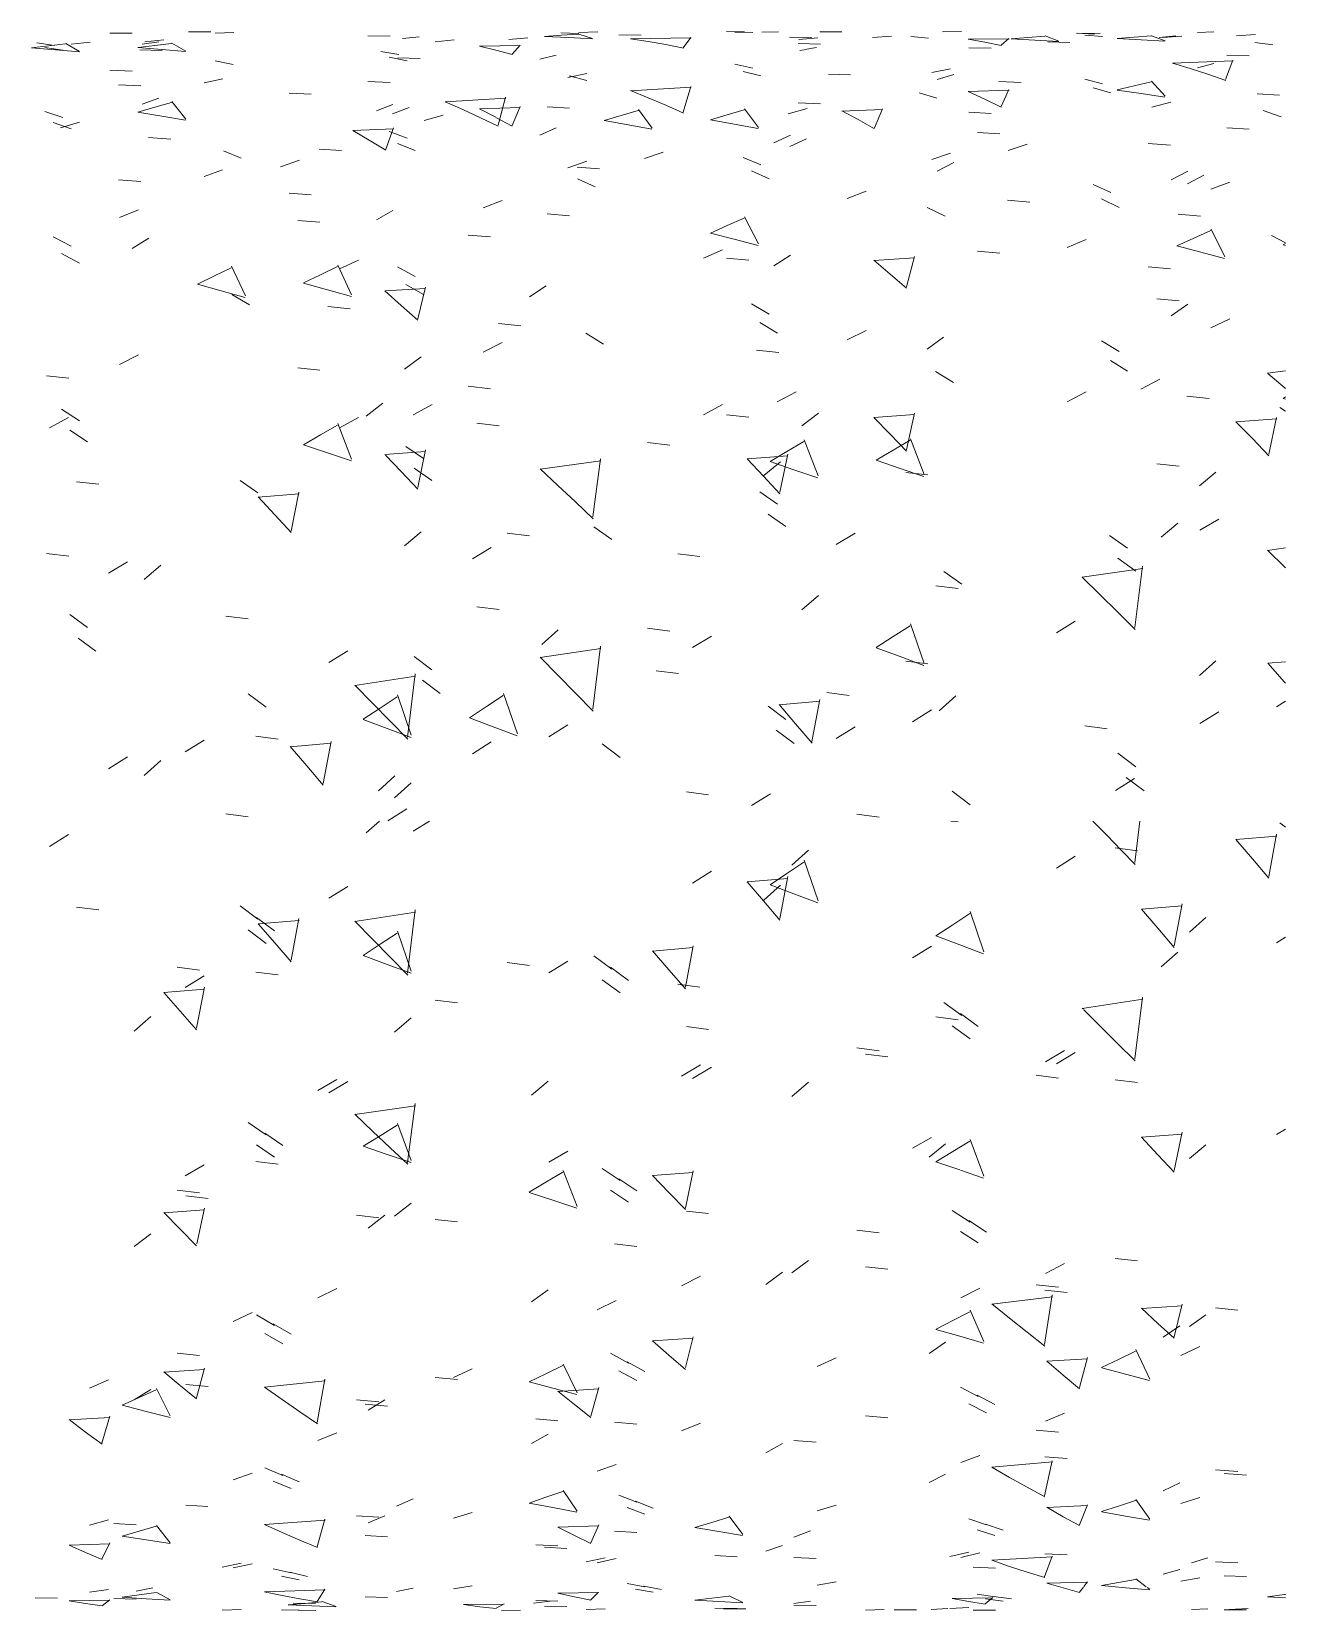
# Model space of a CAD drawing. Header units: inches. Extents: x -19229 to -222, y -6301 to 12387.
# Drawn here: x -19065.16 to -19059.27, y -55.83 to -48.42 of the extents above; entities that cross this region are included whole.
import ezdxf

# ---------------------------------------------------------------- set-up
doc = ezdxf.new("R2010")
doc.units = ezdxf.units.IN
doc.header["$MEASUREMENT"] = 0
doc.layers.add('A-WALL', color=113, linetype='Continuous', lineweight=9)
doc.layers.add('A-WALL-PATT', color=111, linetype='Continuous', lineweight=25)

# ---------------------------------------------------------------- blocks, each defined once
blk = doc.blocks.new('FP_2-DETAIL - PRECAST _ CONC_ - PLANK PERPENDICULAR TO WALL')
at = {"layer": 'A-WALL-PATT', "color": 55, "lineweight": 9}
for p, q in [((17187.5776, -52.2509), (17187.6823, -52.2645)), ((17186.0602, -52.3328), (17186.138, -52.2624)), ((17186.8965, -52.5501), (17186.9614, -52.7394)), ((17187.7011, -52.5393), (17187.8924, -52.5228)), ((17187.7011, -52.5386), (17187.7782, -52.6287)), ((17187.8921, -52.5142), (17187.8551, -52.7107)), ((17183.5466, -52.5775), (17183.6304, -52.6405)), ((17186.736, -52.6645), (17186.8156, -52.612)), ((17186.8156, -52.612), (17186.8952, -52.5593)), ((17187.7782, -52.6287), (17187.8553, -52.7186)), ((17187.9264, -52.6478), (17188.0042, -52.5779)), ((17186.7363, -52.665), (17186.8483, -52.7071)), ((17185.4058, -52.7351), (17185.483, -52.8246)), ((17185.4059, -52.7358), (17185.5971, -52.7195)), ((17185.5969, -52.7109), (17185.5599, -52.9058)), ((17186.8483, -52.7071), (17186.9604, -52.749)), ((17183.1735, -52.8118), (17183.2782, -52.8251)), ((17185.2087, -52.8118), (17185.2924, -52.8741)), ((17185.483, -52.8246), (17185.5601, -52.9136)), ((17183.1106, -52.9306), (17183.3019, -52.9145)), ((17183.3017, -52.906), (17183.2647, -53.0986)), ((17183.1106, -52.93), (17183.1877, -53.0184)), ((17184.3854, -52.9661), (17184.4901, -52.9793)), ((17182.9719, -53.1112), (17183.0497, -53.043)), ((17183.1877, -53.0184), (17183.2649, -53.1063)), ((17186.8517, -53.0293), (17186.9354, -53.0908)), ((17186.4064, -53.2199), (17186.5111, -53.2329)), ((17187.2503, -53.256), (17187.3394, -53.2025)), ((17185.5421, -53.3238), (17185.6311, -53.2706)), ((17183.8338, -53.391), (17183.9229, -53.3382)), ((17184.8381, -53.4124), (17184.9159, -53.3461)), ((17187.2075, -53.319), (17187.3122, -53.3319)), ((17183.5855, -53.5905), (17183.6693, -53.6486)), ((17186.7043, -53.7043), (17186.7821, -53.6402)), ((17184.9055, -53.8213), (17184.9851, -53.7739)), ((17184.9864, -53.7656), (17185.0513, -53.9348)), ((17185.2476, -53.8051), (17185.3314, -53.8615)), ((17183.2142, -53.8851), (17183.3189, -53.8971)), ((17184.8259, -53.8683), (17184.9055, -53.8213)), ((17184.8262, -53.8688), (17184.9382, -53.9062)), ((17184.9382, -53.9062), (17185.0503, -53.9433)), ((17184.0153, -53.9762), (17184.12, -53.988)), ((17184.0713, -54.0374), (17184.1492, -53.9766)), ((17186.8906, -54.0005), (17186.9744, -54.055)), ((17185.2272, -54.1111), (17185.3319, -54.1226)), ((17185.9375, -54.3013), (17186.0154, -54.2439)), ((17186.8534, -54.3637), (17186.9425, -54.3188)), ((17187.2482, -54.328), (17187.3529, -54.3389)), ((17185.1452, -54.4202), (17185.2343, -54.3759)), ((17186.9991, -54.3929), (17187.0822, -54.46)), ((17186.9993, -54.3936), (17187.2839, -54.3589)), ((17187.2822, -54.3502), (17187.2468, -54.5829)), ((17188.0493, -54.4109), (17188.154, -54.4216)), ((17183.437, -54.4758), (17183.526, -54.4321)), ((17187.0822, -54.46), (17187.1653, -54.5259)), ((17183.6245, -54.486), (17183.7082, -54.5346)), ((17187.1653, -54.5259), (17187.2484, -54.5905)), ((17187.8037, -54.5494), (17187.8816, -54.4956)), ((17187.5942, -54.6532), (17187.6738, -54.6141)), ((17187.6751, -54.6072), (17187.74, -54.7458)), ((17187.8869, -54.6349), (17187.976, -54.5933)), ((17184.4705, -54.738), (17184.5595, -54.6979)), ((17185.2865, -54.6638), (17185.3703, -54.7098)), ((17186.1787, -54.6869), (17186.2678, -54.6461)), ((17187.2571, -54.6621), (17187.4484, -54.6501)), ((17187.2571, -54.6616), (17187.3342, -54.7271)), ((17187.4481, -54.6437), (17187.4111, -54.7855)), ((17187.5146, -54.6917), (17187.5942, -54.6532)), ((17187.5149, -54.6921), (17187.6269, -54.7226)), ((17182.7622, -54.7881), (17182.8513, -54.7488)), ((17183.5841, -54.7837), (17183.8687, -54.7531)), ((17183.867, -54.7454), (17183.8317, -54.949)), ((17187.3342, -54.7271), (17187.4113, -54.7911)), ((17187.6269, -54.7226), (17187.739, -54.7527)), ((17182.9158, -54.8683), (17182.9954, -54.8324)), ((17182.9954, -54.8324), (17183.075, -54.7959)), ((17183.0763, -54.7894), (17183.1412, -54.9187)), ((17183.5839, -54.7831), (17183.667, -54.8421)), ((17183.667, -54.8421), (17183.7501, -54.8996)), ((17184.9618, -54.8032), (17185.1531, -54.7917)), ((17184.9618, -54.8027), (17185.039, -54.8647)), ((17185.1529, -54.7856), (17185.1159, -54.9198)), ((17186.9295, -54.8214), (17187.0133, -54.8647)), ((17182.6666, -54.9365), (17182.8579, -54.9257)), ((17182.8577, -54.92), (17182.8207, -55.0462)), ((17182.9161, -54.8687), (17183.0281, -54.8971)), ((17183.0281, -54.8971), (17183.1402, -54.9251)), ((17183.7501, -54.8996), (17183.8332, -54.9556)), ((17184.056, -54.8637), (17184.1607, -54.8729)), ((17185.039, -54.8647), (17185.1161, -54.9251)), ((17182.6666, -54.936), (17182.7437, -54.9944)), ((17182.7437, -54.9944), (17182.8209, -55.0511)), ((17184.8571, -54.9329), (17184.9618, -54.9418)), ((17186.0691, -55.0333), (17186.1738, -55.0417)), ((17183.6634, -55.1923), (17183.7471, -55.2275)), ((17188.09, -55.1889), (17188.1947, -55.1966)), ((17184.2034, -55.3426), (17184.2813, -55.3071)), ((17185.3254, -55.3191), (17185.4092, -55.3509)), ((17182.8769, -55.4234), (17182.9816, -55.4296)), ((17185.6045, -55.4426), (17185.6841, -55.4186)), ((17185.6048, -55.4428), (17185.7168, -55.4616)), ((17185.6841, -55.4186), (17185.7637, -55.3939)), ((17185.765, -55.3895), (17185.8299, -55.4757)), ((17186.9684, -55.4263), (17187.0522, -55.4547)), ((17185.7168, -55.4616), (17185.8289, -55.4799)), ((17186.0696, -55.488), (17186.1475, -55.4577)), ((17184.8979, -55.5351), (17185.0026, -55.5404)), ((17185.0936, -55.604), (17185.1827, -55.5843)), ((17185.6989, -55.5746), (17185.8036, -55.5795)), ((17186.8019, -55.5787), (17186.8909, -55.558)), ((17187.9358, -55.6087), (17188.0137, -55.584)), ((17183.3854, -55.628), (17183.4745, -55.6093)), ((17183.7023, -55.6527), (17183.7861, -55.6717)), ((17186.9109, -55.6292), (17187.0156, -55.6336)), ((17182.9813, -55.7418), (17183.0592, -55.7257)), ((17185.3643, -55.7183), (17185.4481, -55.7334)), ((17182.5068, -55.7721), (17182.6115, -55.7745)), ((17183.6944, -55.8058), (17183.774, -55.7991)), ((17183.6947, -55.8058), (17183.8067, -55.8106)), ((17183.7187, -55.797), (17183.8234, -55.7989)), ((17183.774, -55.7991), (17183.8536, -55.7917)), ((17183.8067, -55.8106), (17183.9188, -55.8149)), ((17183.8549, -55.7903), (17183.9198, -55.814)), ((17184.5178, -55.8046), (17184.7091, -55.8025)), ((17184.5178, -55.8045), (17184.595, -55.8144)), ((17184.595, -55.8144), (17184.6721, -55.8221)), ((17184.7089, -55.8014), (17184.6719, -55.8215)), ((17184.8475, -55.7979), (17184.9254, -55.7877)), ((17186.8131, -55.7752), (17187.0043, -55.7723)), ((17186.8131, -55.7751), (17186.8902, -55.7898)), ((17186.8902, -55.7898), (17186.9673, -55.8024)), ((17187.0041, -55.7707), (17186.9671, -55.8014)), ((17187.0073, -55.7665), (17187.0911, -55.7779)), ((17188.2932, -55.7672), (17188.3728, -55.7569)), ((17188.2935, -55.7673), (17188.3774, -55.773)), ((17188.3728, -55.7569), (17188.3774, -55.7563)), ((17183.7412, -55.8305), (17183.825, -55.8317)), ((17184.6968, -55.8315), (17184.7858, -55.8303)), ((17185.7397, -55.8238), (17185.8444, -55.8246)), ((17186.405, -55.8299), (17186.494, -55.8276)), ((17186.5408, -55.8292), (17186.6455, -55.8297)), ((17186.7137, -55.8273), (17186.7916, -55.8231)), ((17188.1132, -55.8268), (17188.2023, -55.8234))]:
    blk.add_line(p, q, dxfattribs=at)
blk = doc.blocks.new('FP_3-DETAIL - PRECAST _ CONC_ - PLANK PERPENDICULAR TO WALL')
at = {"layer": 'A-WALL-PATT', "color": 55, "lineweight": 9}
for p, q in [((17182.5697, -48.4851), (17182.6492, -48.4755)), ((17182.6505, -48.4739), (17182.7154, -48.5116)), ((17183.0225, -48.4662), (17183.1115, -48.4577)), ((17184.7307, -48.4555), (17184.8198, -48.448)), ((17184.9752, -48.4238), (17185.059, -48.4277)), ((17185.9186, -48.4212), (17185.9965, -48.4192)), ((17186.1905, -48.4194), (17186.2952, -48.4198)), ((17186.4389, -48.4462), (17186.528, -48.4398)), ((17186.6182, -48.4422), (17186.702, -48.4499)), ((17187.0889, -48.4527), (17187.1685, -48.4459)), ((17187.0892, -48.4527), (17187.2012, -48.4587)), ((17187.1685, -48.4459), (17187.2481, -48.4398)), ((17187.2012, -48.4587), (17187.3132, -48.4652)), ((17187.2494, -48.4389), (17187.3142, -48.4637)), ((17187.4025, -48.4261), (17187.5072, -48.427)), ((17187.7848, -48.4464), (17187.8627, -48.4385)), ((17188.1472, -48.4382), (17188.2362, -48.4328)), ((17188.2345, -48.4704), (17188.3183, -48.4816)), ((17182.4901, -48.4955), (17182.5697, -48.4851)), ((17182.4904, -48.4956), (17182.6024, -48.5044)), ((17182.6024, -48.5044), (17182.7144, -48.5138)), ((17182.9984, -48.5047), (17183.1031, -48.5076)), ((17184.2103, -48.5417), (17184.315, -48.5452)), ((17188.1307, -48.5526), (17188.0953, -48.6442)), ((17183.3521, -48.5557), (17183.4359, -48.5733)), ((17185.0141, -48.6268), (17185.0979, -48.6483)), ((17186.2313, -48.6179), (17186.336, -48.6223)), ((17187.8476, -48.5672), (17187.9307, -48.5922)), ((17187.8478, -48.5675), (17188.1324, -48.5555)), ((17187.9307, -48.5922), (17188.0138, -48.619)), ((17188.0138, -48.619), (17188.0969, -48.6477)), ((17187.0323, -48.653), (17187.137, -48.6578)), ((17184.1846, -48.8053), (17184.2624, -48.7745)), ((17184.4325, -48.749), (17184.5155, -48.7852)), ((17184.4326, -48.7493), (17184.7172, -48.7315)), ((17184.7155, -48.7271), (17184.6802, -48.8581)), ((17186.6571, -48.7067), (17186.7409, -48.7317)), ((17187.7503, -48.7734), (17187.8394, -48.7498)), ((17188.2443, -48.7113), (17188.349, -48.7166)), ((17182.6256, -48.8703), (17182.7147, -48.8438)), ((17184.3338, -48.8368), (17184.4229, -48.8113)), ((17184.5155, -48.7852), (17184.5986, -48.8232)), ((17184.5986, -48.8232), (17184.6817, -48.8629)), ((17185.1788, -48.8361), (17185.2584, -48.812)), ((17185.1791, -48.8364), (17185.2911, -48.8562)), ((17185.2584, -48.812), (17185.338, -48.7886)), ((17185.3393, -48.7845), (17185.4041, -48.8718)), ((17186.0421, -48.8045), (17186.1311, -48.7799)), ((17186.2939, -48.7917), (17186.4851, -48.7845)), ((17186.2939, -48.7914), (17186.371, -48.8321)), ((17186.371, -48.8321), (17186.4481, -48.8748)), ((17186.4849, -48.7808), (17186.4479, -48.871)), ((17188.2734, -48.79), (17188.3572, -48.8182)), ((17183.0391, -48.9166), (17183.1438, -48.9234)), ((17183.9986, -48.8832), (17184.1899, -48.8753)), ((17183.9986, -48.8829), (17184.0758, -48.9279)), ((17184.1897, -48.8711), (17184.1527, -48.9706)), ((17185.2911, -48.8562), (17185.4031, -48.8765)), ((17186.0508, -48.958), (17186.1286, -48.922)), ((17183.391, -48.9786), (17183.4748, -49.0126)), ((17183.8402, -48.97), (17183.9449, -48.9772)), ((17184.0758, -48.9279), (17184.1529, -48.9748)), ((17185.3673, -49.0146), (17185.4564, -48.9844)), ((17187.0756, -48.9764), (17187.1646, -48.9471)), ((17183.6591, -49.0539), (17183.7482, -49.0229)), ((17185.0521, -49.0556), (17185.1568, -49.0633)), ((17185.053, -49.1103), (17185.1368, -49.1477)), ((17187.9169, -49.1339), (17187.9948, -49.0928)), ((17187.0731, -49.2106), (17187.1778, -49.219)), ((17186.696, -49.2452), (17186.7798, -49.2856)), ((17187.8742, -49.2761), (17187.9789, -49.2849)), ((17187.9471, -49.3883), (17188.0267, -49.3528)), ((17188.028, -49.3467), (17188.0929, -49.4768)), ((17182.9624, -49.4372), (17183.0403, -49.3891)), ((17187.8675, -49.4244), (17187.9471, -49.3883)), ((17187.8678, -49.4247), (17187.9798, -49.454)), ((17188.3124, -49.3769), (17188.3774, -49.4103)), ((17187.9798, -49.454), (17188.0919, -49.4837)), ((17183.2687, -49.604), (17183.3483, -49.5654)), ((17183.3483, -49.5654), (17183.4279, -49.5273)), ((17183.4292, -49.5207), (17183.494, -49.6601)), ((17183.269, -49.6044), (17183.381, -49.6358)), ((17183.381, -49.6358), (17183.493, -49.6674)), ((17183.4299, -49.6537), (17183.5137, -49.7014)), ((17184.8286, -49.6647), (17184.9065, -49.6124)), ((17183.8809, -49.7094), (17183.9856, -49.7197)), ((17184.682, -49.7894), (17184.7867, -49.8)), ((17185.0919, -49.8354), (17185.1757, -49.8857)), ((17186.6948, -49.9102), (17186.7727, -49.8541)), ((17185.8939, -49.9139), (17185.9986, -49.9249)), ((17186.7349, -50.0145), (17186.8187, -50.0671)), ((17185.9905, -50.157), (17186.0796, -50.1097)), ((17187.6987, -50.0969), (17187.7878, -50.0502)), ((17184.0619, -50.2241), (17184.1397, -50.164)), ((17184.2823, -50.2178), (17184.3713, -50.1699)), ((17187.9149, -50.1304), (17188.0196, -50.1419)), ((17188.3513, -50.184), (17188.3774, -50.201)), ((17182.574, -50.2793), (17182.6631, -50.2309)), ((17188.1451, -50.2516), (17188.3364, -50.2374)), ((17188.1451, -50.251), (17188.2222, -50.33)), ((17188.3361, -50.2299), (17188.2991, -50.4029)), ((17188.2222, -50.33), (17188.2994, -50.41)), ((17185.9574, -50.4373), (17186.037, -50.3903)), ((17186.0409, -50.4031), (17186.0039, -50.581)), ((17186.037, -50.3903), (17186.1166, -50.3436)), ((17186.1179, -50.3355), (17186.1828, -50.5052)), ((17185.8499, -50.4255), (17186.0411, -50.4108)), ((17185.8499, -50.4249), (17185.927, -50.5061)), ((17185.9281, -50.5026), (17186.0059, -50.4395)), ((17185.9577, -50.4378), (17186.0697, -50.4758)), ((17186.0697, -50.4758), (17186.1818, -50.514)), ((17182.7018, -50.5321), (17182.8065, -50.5444)), ((17183.4688, -50.5269), (17183.5526, -50.5845)), ((17185.927, -50.5061), (17186.0041, -50.5883)), ((17183.5546, -50.6042), (17183.7459, -50.5891)), ((17183.5546, -50.6036), (17183.6318, -50.6869)), ((17183.7457, -50.5812), (17183.7087, -50.7636)), ((17183.6318, -50.6869), (17183.7089, -50.771)), ((17184.7227, -50.7733), (17184.8274, -50.786)), ((17185.1308, -50.744), (17185.2146, -50.8032)), ((17187.7943, -50.7928), (17187.8721, -50.7272)), ((17185.5238, -50.8709), (17185.6285, -50.8837)), ((17186.7738, -50.9531), (17186.8576, -51.0135)), ((17187.4234, -50.9798), (17187.5065, -51.0615)), ((17187.4236, -50.9805), (17187.7082, -50.9391)), ((17187.7064, -50.9288), (17187.6711, -51.2167)), ((17186.7358, -51.0204), (17186.8405, -51.0334)), ((17187.5065, -51.0615), (17187.5895, -51.1438)), ((17187.5895, -51.1438), (17187.6726, -51.2266)), ((17187.3019, -51.2418), (17187.3909, -51.1874)), ((17185.5936, -51.3112), (17185.6827, -51.2566)), ((17183.8854, -51.381), (17183.9745, -51.3261)), ((17184.0084, -51.4882), (17184.293, -51.4453)), ((17184.2913, -51.4346), (17184.2559, -51.7317)), ((17184.0082, -51.4875), (17184.0913, -51.5719)), ((17183.5077, -51.5283), (17183.5915, -51.5911)), ((17184.0913, -51.5719), (17184.1744, -51.6567)), ((17184.1269, -51.595), (17184.2065, -51.5426)), ((17184.2078, -51.5334), (17184.2727, -51.7228)), ((17188.3354, -51.5886), (17188.3774, -51.5625)), ((17184.0473, -51.6476), (17184.1269, -51.595)), ((17184.0476, -51.6481), (17184.1596, -51.6903)), ((17184.1744, -51.6567), (17184.2574, -51.7417)), ((17186.6271, -51.6593), (17186.7162, -51.6037)), ((17183.5436, -51.7267), (17183.6483, -51.7403)), ((17184.1596, -51.6903), (17184.2717, -51.7325)), ((17184.9189, -51.7302), (17185.008, -51.6744)), ((17183.2107, -51.8012), (17183.2997, -51.7453)), ((17185.1698, -51.7634), (17185.2535, -51.8267)), ((17184.194, -52.0163), (17184.2718, -51.9458)), ((17185.5646, -51.989), (17185.6693, -52.0026)), ((17186.8128, -51.9856), (17186.8965, -52.0491)), ((17186.3656, -52.0932), (17186.4703, -52.1068))]:
    blk.add_line(p, q, dxfattribs=at)
blk = doc.blocks.new('FP_4-DETAIL - PRECAST _ CONC_ - PLANK PERPENDICULAR TO WALL')
at = {"layer": 'A-WALL-PATT', "color": 9, "lineweight": 9}
for p, q in [((17186.806, -52.1253), (17186.8405, -52.1298)), ((17187.4736, -52.1253), (17187.5399, -52.1936)), ((17187.694, -52.1253), (17187.6711, -52.3201)), ((17187.5399, -52.1936), (17187.6063, -52.2619)), ((17187.3019, -52.3459), (17187.3909, -52.2899)), ((17187.6063, -52.2619), (17187.6726, -52.3302)), ((17185.5936, -52.417), (17185.6827, -52.3611)), ((17183.8854, -52.4881), (17183.9745, -52.4322)), ((17184.0084, -52.5966), (17184.293, -52.5532)), ((17184.2913, -52.5424), (17184.2559, -52.8392)), ((17184.0082, -52.5958), (17184.0913, -52.6806)), ((17183.5077, -52.6368), (17183.5915, -52.6997)), ((17184.0473, -52.756), (17184.1269, -52.7036)), ((17184.0913, -52.6806), (17184.1744, -52.765)), ((17184.1269, -52.7036), (17184.2065, -52.6511)), ((17184.2078, -52.642), (17184.2727, -52.8305)), ((17188.3354, -52.6972), (17188.3774, -52.671)), ((17184.0476, -52.7565), (17184.1596, -52.7983)), ((17184.1744, -52.765), (17184.2574, -52.8491)), ((17186.6271, -52.7676), (17186.7162, -52.7123)), ((17183.2107, -52.9076), (17183.2997, -52.8527)), ((17183.5436, -52.8343), (17183.6483, -52.8477)), ((17184.1596, -52.7983), (17184.2717, -52.8401)), ((17184.9189, -52.8377), (17185.008, -52.7826)), ((17185.1698, -52.8705), (17185.2535, -52.9326)), ((17184.194, -53.1168), (17184.2718, -53.0487)), ((17185.5646, -53.0905), (17185.6693, -53.1036)), ((17186.8128, -53.0872), (17186.8965, -53.1484)), ((17186.3656, -53.1907), (17186.4703, -53.2038)), ((17186.0602, -53.418), (17186.138, -53.3516)), ((17187.5776, -53.3408), (17187.6823, -53.3536)), ((17187.7011, -53.61), (17187.8924, -53.5949)), ((17187.8921, -53.5869), (17187.8551, -53.7669)), ((17183.5466, -53.6452), (17183.6304, -53.703)), ((17186.8156, -53.6768), (17186.8952, -53.6285)), ((17186.8965, -53.62), (17186.9614, -53.7929)), ((17187.7011, -53.6094), (17187.7782, -53.6922)), ((17187.9264, -53.7096), (17188.0042, -53.6456)), ((17186.736, -53.7249), (17186.8156, -53.6768)), ((17186.7363, -53.7254), (17186.8483, -53.7636)), ((17187.7782, -53.6922), (17187.8553, -53.7741)), ((17185.4058, -53.7891), (17185.483, -53.8698)), ((17185.4059, -53.7897), (17185.5971, -53.7749)), ((17185.5969, -53.7671), (17185.5599, -53.9424)), ((17186.8517, -53.7647), (17186.9604, -53.8016)), ((17183.1735, -53.8582), (17183.2782, -53.8703)), ((17185.2087, -53.8583), (17185.2924, -53.9142)), ((17185.483, -53.8698), (17185.5601, -53.9494)), ((17183.1106, -53.9646), (17183.3019, -53.9502)), ((17183.1106, -53.964), (17183.1877, -54.0423)), ((17183.3017, -53.9426), (17183.2653, -54.1098)), ((17184.3854, -53.996), (17184.4901, -54.0078)), ((17182.9719, -54.1237), (17183.0497, -54.064)), ((17183.1877, -54.0423), (17183.2649, -54.1195)), ((17186.8517, -54.0519), (17186.9354, -54.1059)), ((17185.5421, -54.3074), (17185.6311, -54.2618)), ((17186.4064, -54.2182), (17186.5111, -54.2294)), ((17187.2503, -54.2494), (17187.3394, -54.2032)), ((17183.8338, -54.3647), (17183.9229, -54.3197)), ((17184.8381, -54.3828), (17184.9159, -54.3265)), ((17187.2075, -54.3034), (17187.3122, -54.3144)), ((17183.5855, -54.5318), (17183.6693, -54.5798)), ((17186.7043, -54.6254), (17186.7821, -54.5729)), ((17184.9055, -54.7201), (17184.9851, -54.6819)), ((17184.9864, -54.6752), (17185.0513, -54.8105)), ((17185.2476, -54.7071), (17185.3314, -54.7523)), ((17183.2142, -54.7711), (17183.3189, -54.7807)), ((17184.8259, -54.7577), (17184.9055, -54.7201)), ((17184.8262, -54.7581), (17184.9382, -54.7878)), ((17184.0153, -54.8431), (17184.12, -54.8523)), ((17184.0713, -54.8909), (17184.1492, -54.8435)), ((17184.9382, -54.7878), (17185.0503, -54.8172)), ((17186.8906, -54.8622), (17186.9744, -54.9046)), ((17185.2272, -54.9478), (17185.3319, -54.9567)), ((17185.9375, -55.0914), (17186.0154, -55.0485)), ((17185.1452, -55.1783), (17185.2343, -55.1462)), ((17186.8534, -55.1373), (17186.9425, -55.1043)), ((17186.9993, -55.159), (17187.2839, -55.1338)), ((17187.2819, -55.1289), (17187.2468, -55.2935)), ((17187.2482, -55.1111), (17187.3529, -55.1191)), ((17183.437, -55.2182), (17183.526, -55.1869)), ((17183.6245, -55.2255), (17183.7082, -55.2598)), ((17186.9991, -55.1586), (17187.0822, -55.207)), ((17187.0822, -55.207), (17187.1653, -55.2537)), ((17188.0493, -55.1716), (17188.154, -55.1794)), ((17187.1653, -55.2537), (17187.2484, -55.2988)), ((17187.8037, -55.2702), (17187.8816, -55.2323)), ((17187.8869, -55.3293), (17187.976, -55.3008)), ((17184.4705, -55.3987), (17184.5595, -55.372)), ((17185.2865, -55.349), (17185.3703, -55.3799)), ((17186.1787, -55.3646), (17186.2678, -55.337)), ((17187.2571, -55.3479), (17187.4484, -55.3397)), ((17187.2571, -55.3475), (17187.3342, -55.3915)), ((17187.4481, -55.3353), (17187.4111, -55.4298)), ((17187.5146, -55.3678), (17187.5942, -55.3418)), ((17187.5149, -55.3681), (17187.6269, -55.3885)), ((17187.5942, -55.3418), (17187.6738, -55.3151)), ((17187.6751, -55.3104), (17187.74, -55.4038)), ((17182.7622, -55.4315), (17182.8513, -55.4058)), ((17182.9954, -55.4601), (17183.075, -55.4366)), ((17183.0763, -55.4324), (17183.1412, -55.5143)), ((17183.5839, -55.4283), (17183.667, -55.4662)), ((17183.5841, -55.4286), (17183.8687, -55.4086)), ((17183.867, -55.4035), (17183.8317, -55.5328)), ((17184.9618, -55.4413), (17185.1531, -55.4339)), ((17184.9618, -55.441), (17185.039, -55.4806)), ((17185.1529, -55.4299), (17185.1159, -55.515)), ((17187.3342, -55.3915), (17187.4113, -55.4334)), ((17187.6269, -55.3885), (17187.739, -55.4084)), ((17182.6666, -55.5252), (17182.8579, -55.5186)), ((17182.8577, -55.515), (17182.8207, -55.5904)), ((17182.9158, -55.4829), (17182.9954, -55.4601)), ((17182.9161, -55.4831), (17183.0281, -55.5009)), ((17183.0281, -55.5009), (17183.1402, -55.5182)), ((17183.667, -55.4662), (17183.7501, -55.5024)), ((17183.7501, -55.5024), (17183.8332, -55.5368)), ((17184.056, -55.48), (17184.1607, -55.4857)), ((17184.8571, -55.523), (17184.9618, -55.5284)), ((17185.039, -55.4806), (17185.1161, -55.5182)), ((17186.9295, -55.4531), (17187.0133, -55.4806)), ((17182.6666, -55.5249), (17182.7437, -55.5601)), ((17182.7437, -55.5601), (17182.8209, -55.5932)), ((17186.0691, -55.5829), (17186.1738, -55.5878)), ((17183.6634, -55.6707), (17183.7471, -55.6887)), ((17188.09, -55.6689), (17188.1947, -55.6729)), ((17184.2034, -55.743), (17184.2813, -55.727)), ((17185.3254, -55.7325), (17185.4092, -55.7466)), ((17182.8769, -55.7762), (17182.9816, -55.7785)), ((17184.8979, -55.8124), (17185.0026, -55.8137)), ((17185.6045, -55.7833), (17185.6841, -55.7743)), ((17185.6048, -55.7833), (17185.7168, -55.79)), ((17185.6841, -55.7743), (17185.7637, -55.7646)), ((17185.7168, -55.79), (17185.8289, -55.7961)), ((17185.765, -55.7629), (17185.8299, -55.7947)), ((17186.0696, -55.7987), (17186.1475, -55.7886)), ((17186.8019, -55.8224), (17186.8909, -55.818)), ((17186.9684, -55.7772), (17187.0522, -55.7876)), ((17183.3854, -55.8299), (17183.4745, -55.8276)), ((17185.0936, -55.8269), (17185.1827, -55.8235)), ((17185.6989, -55.8216), (17185.8036, -55.8226)), ((17186.9109, -55.83), (17187.0156, -55.8304)), ((17187.9358, -55.8275), (17188.0137, -55.8235))]:
    blk.add_line(p, q, dxfattribs=at)
blk = doc.blocks.new('FP_5-DETAIL - PRECAST _ CONC_ - PLANK PERPENDICULAR TO WALL')
at = {"layer": 'A-WALL-PATT', "color": 9, "lineweight": 9}
for p, q in [((17182.857, -48.4256), (17182.9617, -48.4264)), ((17183.0096, -48.4781), (17183.0875, -48.4662)), ((17183.0682, -48.4838), (17183.1478, -48.4742)), ((17183.1491, -48.4727), (17183.214, -48.51)), ((17184.069, -48.4385), (17184.1737, -48.44)), ((17185.3021, -48.4529), (17185.3852, -48.4655)), ((17185.3023, -48.453), (17185.5869, -48.4473)), ((17185.3852, -48.4655), (17185.4683, -48.48)), ((17185.4683, -48.48), (17185.5513, -48.4965)), ((17185.5852, -48.446), (17185.5498, -48.4945)), ((17185.7923, -48.4209), (17185.8761, -48.4237)), ((17186.0899, -48.475), (17186.1946, -48.4774)), ((17186.8883, -48.4545), (17187.0796, -48.4523)), ((17186.8883, -48.4544), (17186.9654, -48.4681)), ((17186.9654, -48.4681), (17187.0426, -48.484)), ((17187.0793, -48.4511), (17187.0423, -48.4825)), ((17187.4353, -48.4354), (17187.5191, -48.442)), ((17187.5874, -48.4517), (17187.667, -48.445)), ((17187.5878, -48.4518), (17187.6998, -48.4577)), ((17187.667, -48.445), (17187.7466, -48.4391)), ((17187.6998, -48.4577), (17187.8118, -48.4641)), ((17187.7479, -48.4381), (17187.8128, -48.4626)), ((17187.9641, -48.4236), (17188.042, -48.4206)), ((17182.5529, -48.493), (17182.6367, -48.5062)), ((17182.9886, -48.494), (17183.0682, -48.4838)), ((17182.9889, -48.4942), (17183.101, -48.5029)), ((17183.101, -48.5029), (17183.213, -48.5122)), ((17184.1692, -48.5387), (17184.253, -48.5553)), ((17184.593, -48.4872), (17184.6702, -48.5057)), ((17184.5931, -48.4873), (17184.7843, -48.4842)), ((17184.6702, -48.5057), (17184.7473, -48.5264)), ((17184.7841, -48.4826), (17184.7471, -48.5245)), ((17184.8758, -48.5478), (17184.9537, -48.53)), ((17186.891, -48.4946), (17186.9957, -48.4973)), ((17188.103, -48.5296), (17188.2076, -48.5329)), ((17185.0081, -48.6347), (17185.0972, -48.6162)), ((17185.8313, -48.6059), (17185.915, -48.6264)), ((17186.7164, -48.6113), (17186.8054, -48.5939)), ((17186.742, -48.6436), (17186.8199, -48.62)), ((17182.8978, -48.6689), (17183.0025, -48.6739)), ((17183.2999, -48.6593), (17183.3889, -48.6398)), ((17187.4743, -48.6821), (17187.558, -48.7061)), ((17183.6988, -48.7079), (17183.8035, -48.7132)), ((17184.1091, -48.791), (17184.1869, -48.7608)), ((17184.9108, -48.7721), (17185.0155, -48.7779)), ((17182.5918, -48.8456), (17182.6756, -48.8756)), ((17185.6773, -48.8329), (17185.7569, -48.8088)), ((17185.6777, -48.8331), (17185.7897, -48.8529)), ((17185.7569, -48.8088), (17185.8365, -48.7855)), ((17185.8378, -48.7815), (17185.9027, -48.8684)), ((17185.7897, -48.8529), (17185.9017, -48.8731)), ((17185.9752, -48.9414), (17186.0531, -48.9058)), ((17186.9317, -48.8925), (17187.0364, -48.8992)), ((17184.2081, -48.9447), (17184.2919, -48.9778)), ((17187.7328, -48.9448), (17187.8375, -48.9518)), ((17185.8702, -49.073), (17185.9539, -49.1095)), ((17187.8414, -49.1149), (17187.9193, -49.0743)), ((17188.0277, -49.1588), (17188.1168, -49.1255)), ((17184.6112, -49.2465), (17184.7003, -49.2115)), ((17186.3195, -49.2021), (17186.4085, -49.168)), ((17187.5132, -49.2047), (17187.5969, -49.2443)), ((17182.903, -49.292), (17182.9921, -49.2562)), ((17183.7396, -49.305), (17183.8443, -49.3139)), ((17184.5407, -49.3738), (17184.6454, -49.3829)), ((17185.6448, -49.482), (17185.7338, -49.443)), ((17187.353, -49.4325), (17187.4421, -49.3942)), ((17188.3661, -49.4195), (17188.3774, -49.4144)), ((17188.3664, -49.4199), (17188.3774, -49.4228)), ((17182.6307, -49.461), (17182.7145, -49.5056)), ((17183.9277, -49.5157), (17183.9926, -49.6548)), ((17183.9365, -49.5325), (17184.0256, -49.4927)), ((17185.7526, -49.4819), (17185.8573, -49.4915)), ((17186.4443, -49.4932), (17186.6356, -49.4816)), ((17186.4443, -49.4927), (17186.5214, -49.5575)), ((17186.6353, -49.4755), (17186.5983, -49.6179)), ((17183.7672, -49.5989), (17183.8468, -49.5603)), ((17183.8468, -49.5603), (17183.9264, -49.5223)), ((17186.5214, -49.5575), (17186.5985, -49.6238)), ((17183.7675, -49.5993), (17183.8796, -49.6305)), ((17183.8796, -49.6305), (17183.9916, -49.6621)), ((17184.149, -49.6362), (17184.2262, -49.7042)), ((17184.1491, -49.6367), (17184.3403, -49.6244)), ((17184.247, -49.6057), (17184.3308, -49.6527)), ((17184.3401, -49.618), (17184.3031, -49.7676)), ((17184.2262, -49.7042), (17184.3033, -49.7738)), ((17187.7736, -49.6728), (17187.8783, -49.683)), ((17185.9091, -49.7847), (17185.9929, -49.8343)), ((17184.2412, -50.0033), (17184.319, -49.9458)), ((17187.5553, -49.9635), (17187.6359, -50.0134)), ((17182.5604, -50.0353), (17182.6651, -50.0466)), ((17188.2932, -50.0225), (17188.3774, -50.0119)), ((17188.2954, -50.0239), (17188.3761, -50.0929)), ((17188.3761, -50.0929), (17188.3774, -50.094)), ((17184.5814, -50.2576), (17184.6861, -50.2694)), ((17186.1074, -50.2703), (17186.1852, -50.2096)), ((17182.6696, -50.29), (17182.7534, -50.3455)), ((17186.617, -50.3306), (17186.6813, -50.4988)), ((17185.3825, -50.3483), (17185.4872, -50.3603)), ((17186.456, -50.431), (17186.5355, -50.384)), ((17186.5355, -50.384), (17186.6151, -50.3374)), ((17184.2859, -50.4686), (17184.3697, -50.5257)), ((17184.8779, -50.4724), (17184.9609, -50.5495)), ((17184.878, -50.4731), (17185.1626, -50.4342)), ((17185.1609, -50.4245), (17185.1256, -50.6967)), ((17186.4563, -50.4315), (17186.5683, -50.4694)), ((17186.5683, -50.4694), (17186.6803, -50.5076)), ((17184.9609, -50.5495), (17185.044, -50.6273)), ((17186.5944, -50.4883), (17186.6991, -50.5006)), ((17187.9736, -50.5509), (17188.0514, -50.4873)), ((17185.044, -50.6273), (17185.1271, -50.706)), ((17185.948, -50.684), (17186.0318, -50.7428)), ((17186.2679, -50.8268), (17186.357, -50.7744)), ((17187.9761, -50.7603), (17188.0652, -50.7083)), ((17184.5597, -50.8939), (17184.6487, -50.8411)), ((17182.8515, -50.9614), (17182.9405, -50.9083)), ((17183.0191, -50.9913), (17183.0969, -50.9244)), ((17187.591, -50.8917), (17187.6748, -50.9518)), ((17183.4023, -51.1635), (17183.507, -51.1767)), ((17182.7085, -51.2662), (17182.7923, -51.3281)), ((17184.8853, -51.2966), (17184.9631, -51.228)), ((17185.4232, -51.4197), (17185.5279, -51.4331)), ((17188.2955, -51.3841), (17188.3774, -51.3772)), ((17188.2955, -51.3834), (17188.3726, -51.4727)), ((17184.3249, -51.4643), (17184.4086, -51.5269)), ((17188.3726, -51.4727), (17188.3774, -51.4782)), ((17184.5459, -51.6406), (17184.6254, -51.588)), ((17184.6254, -51.588), (17184.705, -51.5356)), ((17184.7064, -51.5265), (17184.7712, -51.7158)), ((17186.0003, -51.5796), (17186.1915, -51.5632)), ((17186.0003, -51.5789), (17186.0774, -51.6689)), ((17186.1913, -51.5546), (17186.1543, -51.7513)), ((17186.2243, -51.5223), (17186.329, -51.5358)), ((17186.7515, -51.6078), (17186.8293, -51.5381)), ((17184.5462, -51.6411), (17184.6582, -51.6833)), ((17184.6582, -51.6833), (17184.7702, -51.7255)), ((17185.9869, -51.6989), (17186.0707, -51.762)), ((17186.0774, -51.6689), (17186.1545, -51.7592)), ((17187.4363, -51.6784), (17187.5409, -51.692)), ((17183.705, -51.7766), (17183.8963, -51.7601)), ((17183.705, -51.7759), (17183.7822, -51.8664)), ((17183.8961, -51.7515), (17183.8591, -51.9492)), ((17183.7822, -51.8664), (17183.8593, -51.9572)), ((17184.1185, -51.984), (17184.1963, -51.9136)), ((17187.5793, -51.9816), (17187.6683, -51.9256)), ((17187.6299, -51.9207), (17187.7137, -51.9842)), ((17185.871, -52.0529), (17185.9601, -51.9969)), ((17184.1628, -52.1243), (17184.2519, -52.0682))]:
    blk.add_line(p, q, dxfattribs=at)
blk = doc.blocks.new('FP_6-DETAIL - PRECAST _ CONC_ - PLANK PERPENDICULAR TO WALL')
at = {"layer": 'A-WALL-PATT', "color": 9, "lineweight": 9}
for p, q in [((17184.0619, -52.1807), (17184.1231, -52.1253)), ((17184.2823, -52.1733), (17184.3586, -52.1253)), ((17188.3361, -52.1874), (17188.2991, -52.3855)), ((17188.3513, -52.1339), (17188.3774, -52.1537)), ((17182.574, -52.2447), (17182.6631, -52.1886)), ((17188.1451, -52.2127), (17188.3364, -52.1961)), ((17188.1451, -52.212), (17188.2222, -52.3028)), ((17186.037, -52.3712), (17186.1166, -52.3183)), ((17186.1179, -52.3091), (17186.1828, -52.4996)), ((17188.2222, -52.3028), (17188.2994, -52.3935)), ((17185.8499, -52.4109), (17186.0411, -52.3944)), ((17185.9574, -52.4242), (17186.037, -52.3712)), ((17186.0409, -52.3857), (17186.0039, -52.583)), ((17185.8499, -52.4102), (17185.927, -52.5007)), ((17185.9281, -52.4968), (17186.0059, -52.4265)), ((17185.9577, -52.4247), (17186.0697, -52.467)), ((17186.0697, -52.467), (17186.1818, -52.5094)), ((17182.7018, -52.5293), (17182.8065, -52.5429)), ((17183.4688, -52.5237), (17183.5526, -52.5868)), ((17185.927, -52.5007), (17186.0041, -52.5909)), ((17183.5546, -52.6083), (17183.7459, -52.5919)), ((17183.5546, -52.6076), (17183.6318, -52.6975)), ((17183.7457, -52.5832), (17183.7087, -52.7792)), ((17183.6318, -52.6975), (17183.7089, -52.7871)), ((17185.1308, -52.7585), (17185.2146, -52.821)), ((17187.7943, -52.8101), (17187.8721, -52.7406)), ((17184.7227, -52.7895), (17184.8274, -52.8029)), ((17185.5238, -52.8918), (17185.6285, -52.9051)), ((17186.7738, -52.9766), (17186.8576, -53.0384)), ((17187.4236, -53.0048), (17187.7082, -52.9623)), ((17187.7064, -52.9517), (17187.6711, -53.2415)), ((17186.7358, -53.0453), (17186.8405, -53.0585)), ((17187.4234, -53.004), (17187.4288, -53.0094)), ((17187.4312, -53.0119), (17187.5065, -53.0869)), ((17187.5065, -53.0869), (17187.5895, -53.1693)), ((17187.3019, -53.2661), (17187.3909, -53.2126)), ((17187.5895, -53.1693), (17187.6726, -53.2511)), ((17185.5936, -53.3338), (17185.6827, -53.2806)), ((17183.8854, -53.401), (17183.9745, -53.3482)), ((17184.0082, -53.5022), (17184.0913, -53.5813)), ((17184.0084, -53.5029), (17184.293, -53.4623)), ((17184.2913, -53.4521), (17184.2559, -53.728)), ((17183.5077, -53.5405), (17183.5915, -53.5991)), ((17184.0913, -53.5813), (17184.1744, -53.6596)), ((17184.1269, -53.6027), (17184.2065, -53.5539)), ((17184.2078, -53.5454), (17184.2727, -53.7199)), ((17188.3354, -53.5968), (17188.3774, -53.5724)), ((17184.0473, -53.6512), (17184.1269, -53.6027)), ((17184.0476, -53.6517), (17184.1596, -53.6903)), ((17184.1744, -53.6596), (17184.2574, -53.7371)), ((17186.6271, -53.662), (17186.7162, -53.6108)), ((17183.2107, -53.7906), (17183.2997, -53.7403)), ((17183.5436, -53.7235), (17183.6483, -53.7357)), ((17184.1596, -53.6903), (17184.2717, -53.7288)), ((17184.9189, -53.7266), (17185.008, -53.6758)), ((17185.1698, -53.7567), (17185.2535, -53.8135)), ((17184.194, -53.9803), (17184.2718, -53.9189)), ((17185.5646, -53.9565), (17185.6693, -53.9684)), ((17186.8128, -53.9536), (17186.8965, -54.0086)), ((17186.3656, -54.0464), (17186.4703, -54.0581)), ((17186.0602, -54.2473), (17186.138, -54.1891)), ((17187.5776, -54.1795), (17187.6823, -54.1908)), ((17187.7011, -54.4138), (17187.8924, -54.4008)), ((17187.8921, -54.3939), (17187.8551, -54.5474)), ((17183.5466, -54.444), (17183.6304, -54.4932)), ((17186.7377, -54.5109), (17186.8156, -54.471)), ((17186.8156, -54.471), (17186.8952, -54.4296)), ((17186.8965, -54.4224), (17186.9614, -54.5693)), ((17187.7011, -54.4133), (17187.7782, -54.484)), ((17187.7782, -54.484), (17187.8553, -54.5534)), ((17187.9264, -54.4989), (17188.0042, -54.4443)), ((17185.4059, -54.5666), (17185.5971, -54.5541)), ((17185.5969, -54.5475), (17185.5607, -54.691)), ((17186.7363, -54.5122), (17186.8483, -54.5446)), ((17186.8483, -54.5446), (17186.9604, -54.5766)), ((17183.1735, -54.6241), (17183.2782, -54.6341)), ((17185.2087, -54.6241), (17185.2924, -54.6707)), ((17185.4058, -54.5661), (17185.483, -54.6337)), ((17185.483, -54.6337), (17185.5601, -54.6998)), ((17183.1106, -54.7124), (17183.3019, -54.7005)), ((17183.3017, -54.6942), (17183.2647, -54.8334)), ((17183.1106, -54.7119), (17183.1877, -54.7762)), ((17183.1887, -54.7769), (17183.2649, -54.8389)), ((17184.3854, -54.7383), (17184.4901, -54.7479)), ((17182.9719, -54.8423), (17183.0497, -54.7939)), ((17186.8517, -54.784), (17186.9354, -54.8279)), ((17186.4064, -54.9181), (17186.5111, -54.927)), ((17187.2503, -54.9428), (17187.3394, -54.9061)), ((17183.8338, -55.0334), (17183.9229, -54.9983)), ((17184.8381, -55.0475), (17184.9159, -55.0036)), ((17185.5421, -54.9887), (17185.6311, -54.9527)), ((17187.2075, -54.9855), (17187.3122, -54.9941)), ((17183.5855, -55.1615), (17183.6693, -55.1975)), ((17186.7043, -55.2314), (17186.7821, -55.1924)), ((17184.8259, -55.3277), (17184.9055, -55.3006)), ((17184.9055, -55.3006), (17184.9851, -55.2729)), ((17184.9864, -55.268), (17185.0513, -55.3652)), ((17185.2476, -55.2912), (17185.3314, -55.3238)), ((17183.2142, -55.3373), (17183.318, -55.344)), ((17184.8262, -55.3279), (17184.9382, -55.3491)), ((17184.9382, -55.3491), (17185.0503, -55.3699)), ((17184.0153, -55.388), (17184.12, -55.3945)), ((17184.0713, -55.4211), (17184.1492, -55.3883)), ((17186.8906, -55.4013), (17186.9744, -55.4305)), ((17185.2272, -55.4599), (17185.3319, -55.4658)), ((17185.1452, -55.6076), (17185.2343, -55.588)), ((17185.9375, -55.5538), (17186.0154, -55.5264)), ((17186.8534, -55.5826), (17186.9425, -55.562)), ((17186.9991, -55.5957), (17187.0822, -55.6248)), ((17186.9993, -55.5959), (17187.2839, -55.5804)), ((17187.2822, -55.5764), (17187.2468, -55.6746)), ((17187.2482, -55.5662), (17187.3529, -55.5713)), ((17183.437, -55.6314), (17183.526, -55.6128)), ((17183.6245, -55.6357), (17183.7082, -55.6556)), ((17187.0822, -55.6248), (17187.1653, -55.6521)), ((17187.1653, -55.6521), (17187.2484, -55.6775)), ((17187.8037, -55.6615), (17187.8816, -55.6397)), ((17188.0493, -55.6036), (17188.154, -55.6083)), ((17182.7622, -55.746), (17182.8513, -55.7335)), ((17183.5839, -55.7444), (17183.5954, -55.7468)), ((17183.5841, -55.7446), (17183.8687, -55.7349)), ((17183.867, -55.7324), (17183.8581, -55.7468)), ((17184.4705, -55.73), (17184.5595, -55.7166)), ((17185.2865, -55.7046), (17185.3703, -55.7206)), ((17186.1787, -55.7127), (17186.2678, -55.6982)), ((17187.2571, -55.704), (17187.4484, -55.6997)), ((17187.2571, -55.7038), (17187.3342, -55.7264)), ((17187.3342, -55.7264), (17187.4113, -55.7468)), ((17187.4289, -55.7222), (17187.4111, -55.7452)), ((17187.4481, -55.6973), (17187.4306, -55.72)), ((17187.5146, -55.7144), (17187.5942, -55.7008)), ((17187.5149, -55.7145), (17187.6269, -55.7249)), ((17187.5942, -55.7008), (17187.6738, -55.6864)), ((17187.6269, -55.7249), (17187.739, -55.7348)), ((17187.6751, -55.6838), (17187.7237, -55.7204)), ((17187.7279, -55.7235), (17187.74, -55.7326)), ((17187.8869, -55.6941), (17187.976, -55.6786)), ((17182.6666, -55.7867), (17182.8579, -55.7841)), ((17182.6666, -55.7866), (17182.7437, -55.7996)), ((17182.7437, -55.7996), (17182.8209, -55.8105)), ((17182.8577, -55.7827), (17182.8228, -55.8081)), ((17182.9158, -55.7693), (17182.9954, -55.7592)), ((17182.9161, -55.7694), (17183.0281, -55.7769)), ((17182.9954, -55.7592), (17183.075, -55.7483)), ((17183.0281, -55.7769), (17183.1402, -55.7839)), ((17183.0783, -55.7475), (17183.1412, -55.7824)), ((17183.5985, -55.7475), (17183.667, -55.7619)), ((17183.667, -55.7619), (17183.7501, -55.7775)), ((17183.7501, -55.7775), (17183.8332, -55.7912)), ((17183.8577, -55.7475), (17183.8317, -55.7896)), ((17184.056, -55.768), (17184.1607, -55.7705)), ((17184.8571, -55.7858), (17184.9618, -55.7879)), ((17184.9618, -55.7505), (17185.1531, -55.7471)), ((17184.9618, -55.7504), (17185.039, -55.7683)), ((17185.039, -55.7683), (17185.1161, -55.7839)), ((17185.1506, -55.7475), (17185.1159, -55.7826)), ((17186.0691, -55.8073), (17186.1738, -55.8088)), ((17186.9295, -55.756), (17187.0133, -55.7682)), ((17183.6634, -55.8285), (17183.7471, -55.8307)), ((17188.09, -55.8283), (17188.1947, -55.8289))]:
    blk.add_line(p, q, dxfattribs=at)
blk = doc.blocks.new('FP_7-DETAIL - PRECAST _ CONC_ - PLANK PERPENDICULAR TO WALL')
at = {"layer": 'A-WALL-PATT', "color": 9, "lineweight": 9}
for p, q in [((17182.514, -48.472), (17182.5977, -48.4833)), ((17182.6767, -48.4783), (17182.7658, -48.4687)), ((17183.2271, -48.4194), (17183.3318, -48.4197)), ((17183.3514, -48.4265), (17183.4405, -48.4232)), ((17184.2317, -48.4519), (17184.3096, -48.4431)), ((17184.385, -48.4662), (17184.474, -48.4577)), ((17184.8987, -48.4418), (17184.9783, -48.4362)), ((17184.899, -48.4418), (17185.0111, -48.4468)), ((17184.9783, -48.4362), (17185.0579, -48.4314)), ((17185.0111, -48.4468), (17185.1231, -48.4523)), ((17185.0592, -48.4307), (17185.1241, -48.451)), ((17185.0597, -48.4225), (17185.1487, -48.4204)), ((17185.2481, -48.4341), (17185.3528, -48.4354)), ((17185.7534, -48.4187), (17185.8372, -48.4195)), ((17186.0492, -48.4451), (17186.1539, -48.4467)), ((17186.0932, -48.4555), (17186.1823, -48.448)), ((17186.7679, -48.4199), (17186.857, -48.4189)), ((17187.2611, -48.4672), (17187.3658, -48.4694)), ((17187.3964, -48.4263), (17187.4802, -48.431)), ((17187.8014, -48.4461), (17187.8905, -48.4397)), ((17184.1303, -48.5116), (17184.2141, -48.5263)), ((17186.0979, -48.5075), (17186.1181, -48.5037)), ((17186.1215, -48.5031), (17186.1758, -48.4928)), ((17182.857, -48.6004), (17182.9617, -48.6046)), ((17185.7923, -48.5718), (17185.8761, -48.5904)), ((17187.9641, -48.5895), (17188.042, -48.569)), ((17184.069, -48.6523), (17184.1737, -48.6571)), ((17185.3021, -48.6961), (17185.3852, -48.7295)), ((17185.3023, -48.6964), (17185.5869, -48.6801)), ((17185.5852, -48.6761), (17185.5498, -48.7973)), ((17186.8883, -48.7006), (17187.0796, -48.6944)), ((17186.8883, -48.7004), (17186.9654, -48.7362)), ((17187.0793, -48.6911), (17187.0423, -48.7706)), ((17187.4353, -48.6415), (17187.5191, -48.6637)), ((17187.5874, -48.6928), (17187.667, -48.6731)), ((17187.5878, -48.693), (17187.6998, -48.7093)), ((17187.667, -48.6731), (17187.7466, -48.6542)), ((17187.7479, -48.6509), (17187.8128, -48.7221)), ((17182.9886, -48.7964), (17183.0682, -48.7734)), ((17183.0096, -48.7601), (17183.0875, -48.7312)), ((17183.0682, -48.7734), (17183.1478, -48.7511)), ((17183.1491, -48.7472), (17183.214, -48.8304)), ((17184.5931, -48.7815), (17184.7843, -48.7744)), ((17184.7841, -48.7707), (17184.7471, -48.8597)), ((17185.3852, -48.7295), (17185.4683, -48.7648)), ((17185.4683, -48.7648), (17185.5513, -48.8018)), ((17186.0899, -48.7529), (17186.1946, -48.7586)), ((17186.9654, -48.7362), (17187.0426, -48.774)), ((17187.6998, -48.7093), (17187.8118, -48.726)), ((17182.5529, -48.794), (17182.6367, -48.8223)), ((17182.9889, -48.7966), (17183.101, -48.8155)), ((17183.101, -48.8155), (17183.2129, -48.8348)), ((17184.593, -48.7812), (17184.6697, -48.8211)), ((17184.6702, -48.8214), (17184.7473, -48.8635)), ((17186.891, -48.7975), (17186.9957, -48.8035)), ((17184.1692, -48.8877), (17184.253, -48.9191)), ((17184.8758, -48.905), (17184.9537, -48.8707)), ((17188.103, -48.8699), (17188.2076, -48.8765)), ((17186.7164, -49.019), (17186.8054, -48.9888)), ((17183.2999, -49.0992), (17183.3861, -49.0682)), ((17185.0081, -49.0585), (17185.0972, -49.0274)), ((17185.8313, -49.0097), (17185.915, -49.0446)), ((17186.742, -49.0733), (17186.8199, -49.0339)), ((17182.8978, -49.1148), (17183.0025, -49.1227)), ((17187.4743, -49.1359), (17187.558, -49.1739)), ((17183.6988, -49.1768), (17183.8035, -49.185)), ((17184.1091, -49.3033), (17184.1869, -49.2581)), ((17184.9108, -49.275), (17185.0155, -49.2837)), ((17185.7569, -49.3295), (17185.8365, -49.295)), ((17185.8378, -49.289), (17185.9027, -49.4158)), ((17185.6773, -49.3647), (17185.7569, -49.3295)), ((17185.6777, -49.365), (17185.7897, -49.3936)), ((17182.5918, -49.383), (17182.6756, -49.4262)), ((17185.7897, -49.3936), (17185.9017, -49.4225)), ((17185.9752, -49.5186), (17186.0531, -49.4689)), ((17186.9317, -49.4501), (17187.0364, -49.4596)), ((17184.2081, -49.5233), (17184.2919, -49.5689)), ((17187.7328, -49.5233), (17187.8375, -49.533)), ((17185.8702, -49.6974), (17185.9539, -49.7458)), ((17187.8414, -49.7529), (17187.9193, -49.6992)), ((17188.0277, -49.8104), (17188.1168, -49.7669)), ((17184.6112, -49.9236), (17184.7003, -49.8787)), ((17186.3195, -49.8666), (17186.4085, -49.8224)), ((17187.5132, -49.87), (17187.5969, -49.9207)), ((17182.903, -49.9814), (17182.9921, -49.9359)), ((17183.7396, -49.9978), (17183.8443, -50.009)), ((17184.5407, -50.084), (17184.6454, -50.0954)), ((17187.353, -50.1567), (17187.4421, -50.1094)), ((17185.6448, -50.2175), (17185.7338, -50.1697)), ((17188.3661, -50.1408), (17188.3774, -50.1344)), ((17188.3664, -50.1412), (17188.3774, -50.1448)), ((17182.6307, -50.1919), (17182.7145, -50.2464)), ((17183.9277, -50.2586), (17183.9926, -50.4262)), ((17183.9365, -50.2791), (17184.0256, -50.2306)), ((17185.7526, -50.2174), (17185.8573, -50.2291)), ((17186.4443, -50.2313), (17186.6356, -50.2171)), ((17186.4443, -50.2307), (17186.5214, -50.3093)), ((17186.6353, -50.2096), (17186.5983, -50.382)), ((17183.7672, -50.3592), (17183.8468, -50.3127)), ((17183.8468, -50.3127), (17183.9264, -50.2666)), ((17186.5214, -50.3093), (17186.5985, -50.3891)), ((17183.7675, -50.3597), (17183.8796, -50.3972)), ((17183.8796, -50.3972), (17183.9916, -50.4349)), ((17184.1491, -50.4045), (17184.3403, -50.3899)), ((17184.1522, -50.4073), (17184.2262, -50.4849)), ((17184.247, -50.3674), (17184.3308, -50.4236)), ((17184.3401, -50.3822), (17184.3031, -50.5596)), ((17187.7736, -50.4475), (17187.8783, -50.4597)), ((17184.2262, -50.4849), (17184.3033, -50.5668)), ((17185.9091, -50.5797), (17185.9929, -50.6376)), ((17184.2412, -50.8326), (17184.319, -50.7668)), ((17187.5521, -50.7848), (17187.6359, -50.8442)), ((17188.2932, -50.8545), (17188.3774, -50.8424)), ((17182.5604, -50.8692), (17182.6651, -50.882)), ((17188.293, -50.8538), (17188.3761, -50.9345)), ((17188.3761, -50.9345), (17188.3774, -50.9358)), ((17186.1074, -51.1337), (17186.1852, -51.066)), ((17184.5814, -51.1195), (17184.6861, -51.1327)), ((17182.6696, -51.1557), (17182.7534, -51.2171)), ((17185.3825, -51.2203), (17185.4872, -51.2335)), ((17186.5355, -51.2596), (17186.6151, -51.2081)), ((17186.6165, -51.1992), (17186.6813, -51.3854)), ((17186.456, -51.3113), (17186.5355, -51.2596)), ((17184.2859, -51.3525), (17184.3697, -51.4147)), ((17184.8779, -51.3566), (17184.9609, -51.4405)), ((17184.878, -51.3574), (17185.1626, -51.3147)), ((17185.1609, -51.3041), (17185.1256, -51.5994)), ((17186.4563, -51.3118), (17186.5683, -51.3534)), ((17186.5683, -51.3534), (17186.6803, -51.395)), ((17184.9609, -51.4405), (17185.044, -51.5248)), ((17186.5944, -51.374), (17186.6991, -51.3873)), ((17187.9736, -51.4421), (17188.0514, -51.3729)), ((17185.044, -51.5248), (17185.1271, -51.6094)), ((17185.948, -51.5858), (17186.0318, -51.6488)), ((17187.9761, -51.6674), (17188.0648, -51.6121)), ((17186.2679, -51.7383), (17186.357, -51.6826)), ((17184.5597, -51.8093), (17184.6487, -51.7535)), ((17187.591, -51.807), (17187.6748, -51.8704)), ((17182.8515, -51.8805), (17182.9405, -51.8245)), ((17183.0191, -51.9119), (17183.0969, -51.8416)), ((17183.4023, -52.0913), (17183.507, -52.1049))]:
    blk.add_line(p, q, dxfattribs=at)
blk = doc.blocks.new('Dowel5 - Dowel-1884520-DETAIL - PRECAST _ CONC_ - PLANK PERPENDICULAR TO WALL')
at = {"layer": 'A-WALL'}
for name in ['FP_3-DETAIL - PRECAST _ CONC_ - PLANK PERPENDICULAR TO WALL', 'FP_7-DETAIL - PRECAST _ CONC_ - PLANK PERPENDICULAR TO WALL', 'FP_5-DETAIL - PRECAST _ CONC_ - PLANK PERPENDICULAR TO WALL', 'FP_2-DETAIL - PRECAST _ CONC_ - PLANK PERPENDICULAR TO WALL', 'FP_4-DETAIL - PRECAST _ CONC_ - PLANK PERPENDICULAR TO WALL', 'FP_6-DETAIL - PRECAST _ CONC_ - PLANK PERPENDICULAR TO WALL']:
    blk.add_blockref(name, (-18123.8257, 0), dxfattribs=at)

msp = doc.modelspace()

# ---------------------------------------------------------------- block references
at = {"layer": 'A-WALL'}
msp.add_blockref('Dowel5 - Dowel-1884520-DETAIL - PRECAST _ CONC_ - PLANK PERPENDICULAR TO WALL', (-18123.82569, 0), dxfattribs=at)

doc.saveas('drawing.dxf')
